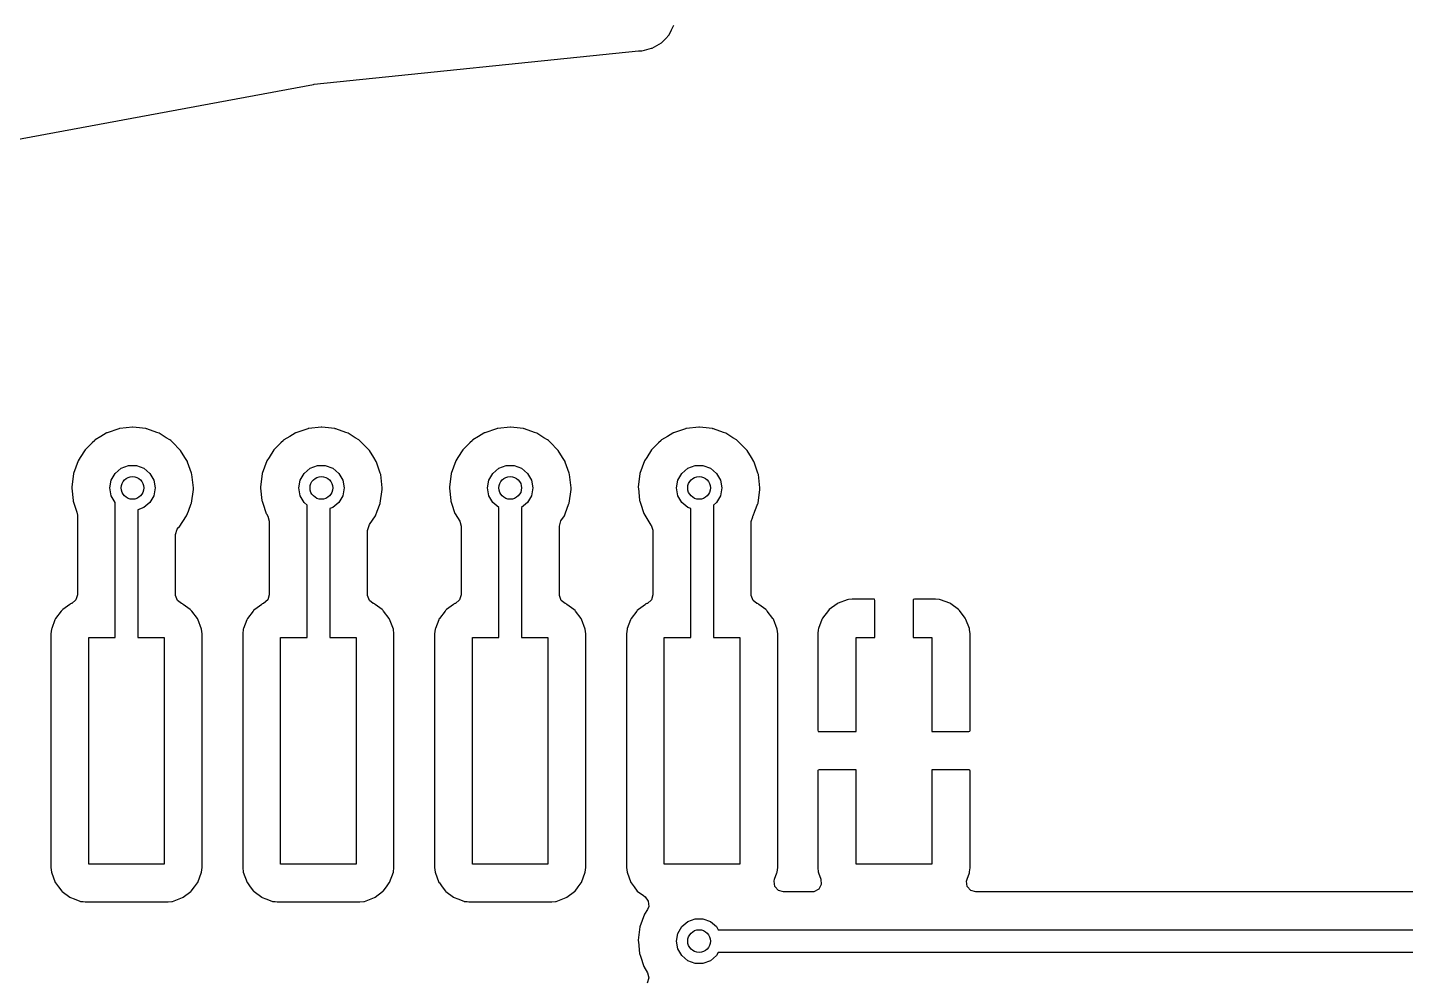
# Model space of a CAD drawing. Extents: x -3.92 to 3.92, y 0.02 to 7.83.
# Drawn here: x -2.181 to -1.463, y 5.374 to 5.87 of the extents above; entities that cross this region are included whole.
import ezdxf

# ---------------------------------------------------------------- set-up
doc = ezdxf.new("R2010")
doc.units = 0
doc.header["$MEASUREMENT"] = 0
doc.layers.add('BLACK', color=7, linetype='CONTINUOUS')

msp = doc.modelspace()

# ---------------------------------------------------------------- linework, layer by layer
at = {"layer": 'BLACK', "linetype": 'CONTINUOUS'}
for p, q in [((-1.84635, 5.86613), (-1.84506, 5.86866)), ((-1.84506, 5.86866), (-1.84379, 5.87115)), ((-1.8551, 5.85917), (-1.85269, 5.86058)), ((-1.85269, 5.86058), (-1.85023, 5.86202)), ((-1.85023, 5.86202), (-1.84827, 5.86409)), ((-1.85023, 5.86202), (-1.85023, 5.86202)), ((-1.85023, 5.86202), (-1.85023, 5.86202)), ((-1.84827, 5.86409), (-1.84635, 5.86612)), ((-1.84635, 5.86612), (-1.84635, 5.86613)), ((-1.84635, 5.86612), (-1.84635, 5.86612)), ((-2.0313, 5.84034), (-1.86236, 5.85782)), ((-1.86236, 5.85782), (-1.86165, 5.85784)), ((-1.86165, 5.85784), (-1.86093, 5.85781)), ((-1.86093, 5.85781), (-1.86093, 5.85781)), ((-1.86093, 5.85781), (-1.86058, 5.8578)), ((-1.86058, 5.8578), (-1.85919, 5.85814)), ((-1.85919, 5.85814), (-1.85919, 5.85814)), ((-1.85919, 5.85814), (-1.85918, 5.85814)), ((-1.85918, 5.85814), (-1.85789, 5.85847)), ((-1.85789, 5.85847), (-1.85544, 5.85908)), ((-1.85789, 5.85847), (-1.85788, 5.85847)), ((-1.85788, 5.85847), (-1.85789, 5.85847)), ((-1.85544, 5.85908), (-1.8551, 5.85917)), ((-1.85544, 5.85908), (-1.85544, 5.85908)), ((-1.8551, 5.85917), (-1.8551, 5.85917)), ((-1.8551, 5.85917), (-1.8551, 5.85917)), ((-2.19288, 5.81031), (-2.03169, 5.84029)), ((-2.03169, 5.84029), (-2.0313, 5.84034)), ((-2.13306, 5.66081), (-2.13923, 5.65871)), ((-2.13279, 5.6609), (-2.13306, 5.66081)), ((-2.13252, 5.66093), (-2.13279, 5.6609)), ((-2.12604, 5.66161), (-2.13252, 5.66093)), ((-2.13252, 5.66093), (-2.13252, 5.66093)), ((-2.12576, 5.66164), (-2.12604, 5.66161)), ((-2.12604, 5.66161), (-2.12604, 5.66161)), ((-2.12405, 5.66143), (-2.12576, 5.66164)), ((-2.11902, 5.66083), (-2.12405, 5.66143)), ((-2.11874, 5.6608), (-2.11902, 5.66083)), ((-2.11902, 5.66083), (-2.11902, 5.66083)), ((-2.11848, 5.66071), (-2.11874, 5.6608)), ((-2.11325, 5.65884), (-2.11848, 5.66071)), ((-2.11848, 5.66071), (-2.11848, 5.66071)), ((-2.03463, 5.66081), (-2.0408, 5.65871)), ((-2.03437, 5.6609), (-2.03463, 5.66081)), ((-2.03409, 5.66093), (-2.03437, 5.6609)), ((-2.02761, 5.66161), (-2.03409, 5.66093)), ((-2.03409, 5.66093), (-2.03409, 5.66093)), ((-2.02734, 5.66164), (-2.02761, 5.66161)), ((-2.02761, 5.66161), (-2.02761, 5.66161)), ((-2.02562, 5.66143), (-2.02734, 5.66164)), ((-2.02059, 5.66083), (-2.02562, 5.66143)), ((-2.02032, 5.6608), (-2.02059, 5.66083)), ((-2.02059, 5.66083), (-2.02059, 5.66083)), ((-2.02006, 5.66071), (-2.02032, 5.6608)), ((-2.01483, 5.65884), (-2.02006, 5.66071)), ((-2.02006, 5.66071), (-2.02006, 5.66071)), ((-1.93621, 5.66081), (-1.94237, 5.65871)), ((-1.93594, 5.6609), (-1.93621, 5.66081)), ((-1.93567, 5.66093), (-1.93594, 5.6609)), ((-1.92919, 5.66161), (-1.93567, 5.66093)), ((-1.93567, 5.66093), (-1.93567, 5.66093)), ((-1.92891, 5.66164), (-1.92919, 5.66161)), ((-1.92919, 5.66161), (-1.92919, 5.66161)), ((-1.9272, 5.66143), (-1.92891, 5.66164)), ((-1.92217, 5.66083), (-1.9272, 5.66143)), ((-1.92189, 5.6608), (-1.92217, 5.66083)), ((-1.92217, 5.66083), (-1.92217, 5.66083)), ((-1.92163, 5.66071), (-1.92189, 5.6608)), ((-1.9164, 5.65884), (-1.92163, 5.66071)), ((-1.92163, 5.66071), (-1.92163, 5.66071)), ((-1.83778, 5.66081), (-1.84395, 5.65871)), ((-1.83752, 5.6609), (-1.83778, 5.66081)), ((-1.83724, 5.66093), (-1.83752, 5.6609)), ((-1.83076, 5.66161), (-1.83724, 5.66093)), ((-1.83724, 5.66093), (-1.83724, 5.66093)), ((-1.83049, 5.66164), (-1.83076, 5.66161)), ((-1.83076, 5.66161), (-1.83076, 5.66161)), ((-1.82877, 5.66143), (-1.83049, 5.66164)), ((-1.82374, 5.66083), (-1.82877, 5.66143)), ((-1.82347, 5.6608), (-1.82374, 5.66083)), ((-1.82374, 5.66083), (-1.82374, 5.66083)), ((-1.82321, 5.66071), (-1.82347, 5.6608)), ((-1.81798, 5.65884), (-1.82321, 5.66071)), ((-1.82321, 5.66071), (-1.82321, 5.66071)), ((-2.14707, 5.65339), (-2.15056, 5.64997)), ((-2.14571, 5.65472), (-2.14707, 5.65339)), ((-2.14551, 5.65491), (-2.14571, 5.65472)), ((-2.14571, 5.65472), (-2.14571, 5.65472)), ((-2.1425, 5.65677), (-2.14551, 5.65491)), ((-2.13972, 5.65847), (-2.1425, 5.65677)), ((-2.13949, 5.65862), (-2.13972, 5.65847)), ((-2.13972, 5.65847), (-2.13972, 5.65847)), ((-2.13923, 5.65871), (-2.13949, 5.65862)), ((-2.13923, 5.65871), (-2.13923, 5.65871)), ((-2.11208, 5.65843), (-2.11325, 5.65884)), ((-2.10839, 5.65608), (-2.11208, 5.65843)), ((-2.10654, 5.65491), (-2.10839, 5.65608)), ((-2.10611, 5.65464), (-2.10654, 5.65491)), ((-2.10592, 5.65444), (-2.10611, 5.65464)), ((-2.10518, 5.6537), (-2.10592, 5.65444)), ((-2.10592, 5.65444), (-2.10592, 5.65444)), ((-2.10113, 5.64962), (-2.10518, 5.6537)), ((-2.04864, 5.65339), (-2.05214, 5.64997)), ((-2.04728, 5.65472), (-2.04864, 5.65339)), ((-2.04708, 5.65491), (-2.04728, 5.65472)), ((-2.04728, 5.65472), (-2.04728, 5.65472)), ((-2.04407, 5.65677), (-2.04708, 5.65491)), ((-2.0413, 5.65847), (-2.04407, 5.65677)), ((-2.04106, 5.65862), (-2.0413, 5.65847)), ((-2.0413, 5.65847), (-2.0413, 5.65847)), ((-2.0408, 5.65871), (-2.04106, 5.65862)), ((-2.0408, 5.65871), (-2.0408, 5.65871)), ((-2.01366, 5.65843), (-2.01483, 5.65884)), ((-2.00997, 5.65608), (-2.01366, 5.65843)), ((-2.00812, 5.65491), (-2.00997, 5.65608)), ((-2.00769, 5.65464), (-2.00812, 5.65491)), ((-2.00749, 5.65444), (-2.00769, 5.65464)), ((-2.00675, 5.6537), (-2.00749, 5.65444)), ((-2.00749, 5.65444), (-2.00749, 5.65444)), ((-2.0027, 5.64962), (-2.00675, 5.6537)), ((-1.95022, 5.65339), (-1.95371, 5.64997)), ((-1.94886, 5.65472), (-1.95022, 5.65339)), ((-1.94866, 5.65491), (-1.94886, 5.65472)), ((-1.94886, 5.65472), (-1.94886, 5.65472)), ((-1.94565, 5.65677), (-1.94866, 5.65491)), ((-1.94287, 5.65847), (-1.94565, 5.65677)), ((-1.94264, 5.65862), (-1.94287, 5.65847)), ((-1.94287, 5.65847), (-1.94287, 5.65847)), ((-1.94238, 5.65871), (-1.94264, 5.65862)), ((-1.94237, 5.65871), (-1.94238, 5.65871)), ((-1.91523, 5.65843), (-1.9164, 5.65884)), ((-1.91154, 5.65608), (-1.91523, 5.65843)), ((-1.90969, 5.65491), (-1.91154, 5.65608)), ((-1.90926, 5.65464), (-1.90969, 5.65491)), ((-1.90907, 5.65444), (-1.90926, 5.65464)), ((-1.90833, 5.6537), (-1.90907, 5.65444)), ((-1.90907, 5.65444), (-1.90907, 5.65444)), ((-1.90428, 5.64962), (-1.90833, 5.6537)), ((-1.85179, 5.65339), (-1.85529, 5.64997)), ((-1.85043, 5.65472), (-1.85179, 5.65339)), ((-1.85023, 5.65491), (-1.85043, 5.65472)), ((-1.85043, 5.65472), (-1.85043, 5.65472)), ((-1.84722, 5.65677), (-1.85023, 5.65491)), ((-1.84445, 5.65847), (-1.84722, 5.65677)), ((-1.84421, 5.65862), (-1.84445, 5.65847)), ((-1.84445, 5.65847), (-1.84445, 5.65847)), ((-1.84395, 5.65871), (-1.84421, 5.65862)), ((-1.84395, 5.65871), (-1.84395, 5.65871)), ((-1.81681, 5.65843), (-1.81798, 5.65884)), ((-1.81312, 5.65608), (-1.81681, 5.65843)), ((-1.81127, 5.65491), (-1.81312, 5.65608)), ((-1.81084, 5.65464), (-1.81127, 5.65491)), ((-1.81064, 5.65444), (-1.81084, 5.65464)), ((-1.8099, 5.6537), (-1.81064, 5.65444)), ((-1.81064, 5.65444), (-1.81064, 5.65444)), ((-1.80585, 5.64962), (-1.8099, 5.6537)), ((-2.15328, 5.64575), (-2.15439, 5.64402)), ((-2.15071, 5.64973), (-2.15328, 5.64575)), ((-2.15056, 5.64997), (-2.15071, 5.64973)), ((-2.15071, 5.64973), (-2.15071, 5.64973)), ((-2.10098, 5.64939), (-2.10113, 5.64962)), ((-2.09871, 5.64575), (-2.10098, 5.64939)), ((-2.09738, 5.64362), (-2.09871, 5.64575)), ((-2.05485, 5.64575), (-2.05597, 5.64402)), ((-2.05229, 5.64973), (-2.05485, 5.64575)), ((-2.05214, 5.64997), (-2.05229, 5.64973)), ((-2.05229, 5.64973), (-2.05229, 5.64973)), ((-2.00256, 5.64939), (-2.0027, 5.64962)), ((-2.00029, 5.64575), (-2.00256, 5.64939)), ((-1.99896, 5.64362), (-2.00029, 5.64575)), ((-1.95643, 5.64575), (-1.95754, 5.64402)), ((-1.95386, 5.64973), (-1.95643, 5.64575)), ((-1.95371, 5.64997), (-1.95386, 5.64973)), ((-1.95386, 5.64973), (-1.95386, 5.64973)), ((-1.90413, 5.64939), (-1.90428, 5.64962)), ((-1.90186, 5.64575), (-1.90413, 5.64939)), ((-1.90053, 5.64362), (-1.90186, 5.64575)), ((-1.858, 5.64575), (-1.85912, 5.64402)), ((-1.85544, 5.64973), (-1.858, 5.64575)), ((-1.85529, 5.64997), (-1.85544, 5.64973)), ((-1.85544, 5.64973), (-1.85544, 5.64973)), ((-1.80571, 5.64939), (-1.80585, 5.64962)), ((-1.80343, 5.64575), (-1.80571, 5.64939)), ((-1.80211, 5.64362), (-1.80343, 5.64575)), ((-2.15439, 5.64402), (-2.15681, 5.63738)), ((-2.13503, 5.63751), (-2.13189, 5.64015)), ((-2.13189, 5.64015), (-2.12804, 5.64155)), ((-2.12804, 5.64155), (-2.12393, 5.64155)), ((-2.12393, 5.64155), (-2.12008, 5.64015)), ((-2.12008, 5.64015), (-2.11694, 5.63751)), ((-2.09729, 5.64336), (-2.09738, 5.64362)), ((-2.0953, 5.63764), (-2.09729, 5.64336)), ((-2.09506, 5.63695), (-2.0953, 5.63764)), ((-2.05597, 5.64402), (-2.05838, 5.63738)), ((-2.03661, 5.63751), (-2.03346, 5.64015)), ((-2.03346, 5.64015), (-2.02961, 5.64155)), ((-2.02961, 5.64155), (-2.02551, 5.64155)), ((-2.02551, 5.64155), (-2.02165, 5.64015)), ((-2.02165, 5.64015), (-2.01851, 5.63751)), ((-1.99887, 5.64336), (-1.99896, 5.64362)), ((-1.99687, 5.63764), (-1.99887, 5.64336)), ((-1.99663, 5.63695), (-1.99687, 5.63764)), ((-1.95754, 5.64402), (-1.95996, 5.63738)), ((-1.93818, 5.63751), (-1.93504, 5.64015)), ((-1.93504, 5.64015), (-1.93118, 5.64155)), ((-1.93118, 5.64155), (-1.92708, 5.64155)), ((-1.92708, 5.64155), (-1.92323, 5.64015)), ((-1.92323, 5.64015), (-1.92009, 5.63751)), ((-1.90044, 5.64336), (-1.90053, 5.64362)), ((-1.89845, 5.63764), (-1.90044, 5.64336)), ((-1.89821, 5.63695), (-1.89845, 5.63764)), ((-1.85912, 5.64402), (-1.86153, 5.63738)), ((-1.83976, 5.63751), (-1.83661, 5.64015)), ((-1.83661, 5.64015), (-1.83276, 5.64155)), ((-1.83276, 5.64155), (-1.82866, 5.64155)), ((-1.82866, 5.64155), (-1.8248, 5.64015)), ((-1.8248, 5.64015), (-1.82166, 5.63751)), ((-1.80202, 5.64336), (-1.80211, 5.64362)), ((-1.80002, 5.63764), (-1.80202, 5.64336)), ((-1.79978, 5.63695), (-1.80002, 5.63764)), ((-2.15681, 5.63738), (-2.1577, 5.63036)), ((-2.1577, 5.63036), (-2.15767, 5.63009)), ((-2.1378, 5.62992), (-2.13708, 5.63396)), ((-2.13708, 5.63396), (-2.13503, 5.63751)), ((-2.11694, 5.63751), (-2.11489, 5.63396)), ((-2.11489, 5.63396), (-2.11417, 5.62992)), ((-2.09427, 5.62992), (-2.09506, 5.63695)), ((-2.05838, 5.63738), (-2.05927, 5.63036)), ((-2.05927, 5.63036), (-2.05924, 5.63009)), ((-2.03937, 5.62992), (-2.03866, 5.63396)), ((-2.03866, 5.63396), (-2.03661, 5.63751)), ((-2.01851, 5.63751), (-2.01646, 5.63396)), ((-2.01646, 5.63396), (-2.01575, 5.62992)), ((-1.99584, 5.62992), (-1.99663, 5.63695)), ((-1.95996, 5.63738), (-1.96085, 5.63036)), ((-1.96085, 5.63036), (-1.96082, 5.63009)), ((-1.94094, 5.62992), (-1.94023, 5.63396)), ((-1.94023, 5.63396), (-1.93818, 5.63751)), ((-1.92009, 5.63751), (-1.91804, 5.63396)), ((-1.91804, 5.63396), (-1.91732, 5.62992)), ((-1.89742, 5.62992), (-1.89821, 5.63695)), ((-1.86153, 5.63738), (-1.86242, 5.63036)), ((-1.86242, 5.63036), (-1.86239, 5.63009)), ((-1.84252, 5.62992), (-1.84181, 5.63396)), ((-1.84181, 5.63396), (-1.83976, 5.63751)), ((-1.82166, 5.63751), (-1.81961, 5.63396)), ((-1.81961, 5.63396), (-1.8189, 5.62992)), ((-1.79899, 5.62992), (-1.79978, 5.63695)), ((-2.15767, 5.63009), (-2.15767, 5.63009)), ((-2.15767, 5.63009), (-2.15764, 5.62977)), ((-2.15764, 5.62977), (-2.15701, 5.62333)), ((-2.15701, 5.62333), (-2.15692, 5.62306)), ((-2.13708, 5.62588), (-2.1378, 5.62992)), ((-2.13504, 5.62234), (-2.13708, 5.62588)), ((-2.11489, 5.62588), (-2.11694, 5.62233)), ((-2.11417, 5.62992), (-2.11489, 5.62588)), ((-2.09527, 5.62203), (-2.09428, 5.62904)), ((-2.09428, 5.62904), (-2.09427, 5.62992)), ((-2.05924, 5.63009), (-2.05924, 5.63009)), ((-2.05924, 5.63009), (-2.05921, 5.62977)), ((-2.05921, 5.62977), (-2.05858, 5.62333)), ((-2.05858, 5.62333), (-2.05849, 5.62306)), ((-2.03866, 5.62588), (-2.03937, 5.62992)), ((-2.03661, 5.62233), (-2.03866, 5.62588)), ((-2.01646, 5.62588), (-2.01851, 5.62233)), ((-2.01575, 5.62992), (-2.01646, 5.62588)), ((-1.99684, 5.62203), (-1.99586, 5.62904)), ((-1.99586, 5.62904), (-1.99584, 5.62992)), ((-1.96082, 5.63009), (-1.96082, 5.63009)), ((-1.96082, 5.63009), (-1.96079, 5.62977)), ((-1.96079, 5.62977), (-1.96016, 5.62333)), ((-1.96016, 5.62333), (-1.96007, 5.62306)), ((-1.94023, 5.62588), (-1.94094, 5.62992)), ((-1.93818, 5.62233), (-1.94023, 5.62588)), ((-1.91804, 5.62588), (-1.92009, 5.62233)), ((-1.91732, 5.62992), (-1.91804, 5.62588)), ((-1.89842, 5.62203), (-1.89743, 5.62904)), ((-1.89743, 5.62904), (-1.89742, 5.62992)), ((-1.86239, 5.63009), (-1.86239, 5.63009)), ((-1.86239, 5.63009), (-1.86236, 5.62977)), ((-1.86236, 5.62977), (-1.86173, 5.62333)), ((-1.86173, 5.62333), (-1.86164, 5.62306)), ((-1.84181, 5.62588), (-1.84252, 5.62992)), ((-1.83976, 5.62233), (-1.84181, 5.62588)), ((-1.81961, 5.62588), (-1.82166, 5.62233)), ((-1.8189, 5.62992), (-1.81961, 5.62588)), ((-1.79999, 5.62203), (-1.79901, 5.62904)), ((-1.79901, 5.62904), (-1.79899, 5.62992)), ((-2.15692, 5.62306), (-2.15692, 5.62306)), ((-2.15692, 5.62306), (-2.155, 5.61729)), ((-2.155, 5.61729), (-2.15474, 5.61572)), ((-2.13504, 5.55197), (-2.13504, 5.62234)), ((-2.12008, 5.61969), (-2.12323, 5.61855)), ((-2.12323, 5.61855), (-2.12323, 5.55197)), ((-2.11694, 5.62233), (-2.12008, 5.61969)), ((-2.09778, 5.61542), (-2.0969, 5.61773)), ((-2.0969, 5.61773), (-2.09536, 5.62177)), ((-2.09536, 5.62178), (-2.09527, 5.62203)), ((-2.09536, 5.62177), (-2.09536, 5.62178)), ((-2.05849, 5.62306), (-2.05849, 5.62306)), ((-2.05849, 5.62306), (-2.05815, 5.62203)), ((-2.05815, 5.62203), (-2.05635, 5.61662)), ((-2.05635, 5.61662), (-2.05621, 5.61638)), ((-2.05621, 5.61638), (-2.05621, 5.61638)), ((-2.05621, 5.61638), (-2.05546, 5.61515)), ((-2.03504, 5.62101), (-2.03661, 5.62233)), ((-2.03504, 5.55197), (-2.03504, 5.62101)), ((-2.02165, 5.61969), (-2.02323, 5.61912)), ((-2.02323, 5.61912), (-2.02323, 5.55197)), ((-2.01851, 5.62233), (-2.02165, 5.61969)), ((-1.99935, 5.61542), (-1.99848, 5.61773)), ((-1.99848, 5.61773), (-1.99694, 5.62177)), ((-1.99694, 5.62178), (-1.99684, 5.62203)), ((-1.99694, 5.62177), (-1.99694, 5.62178)), ((-1.96007, 5.62306), (-1.96007, 5.62306)), ((-1.96007, 5.62306), (-1.95973, 5.62203)), ((-1.95973, 5.62203), (-1.95792, 5.61662)), ((-1.95792, 5.61662), (-1.95778, 5.61638)), ((-1.95778, 5.61638), (-1.95546, 5.61255)), ((-1.93504, 5.61969), (-1.93818, 5.62233)), ((-1.93504, 5.55197), (-1.93504, 5.61969)), ((-1.92009, 5.62233), (-1.92323, 5.61969)), ((-1.92323, 5.61969), (-1.92323, 5.55197)), ((-1.90093, 5.61542), (-1.90056, 5.61638)), ((-1.90056, 5.61638), (-1.89851, 5.62177)), ((-1.89851, 5.62178), (-1.89842, 5.62203)), ((-1.89851, 5.62177), (-1.89851, 5.62178)), ((-1.86164, 5.62306), (-1.86164, 5.62306)), ((-1.86164, 5.62306), (-1.8613, 5.62203)), ((-1.8613, 5.62203), (-1.8595, 5.61662)), ((-1.8595, 5.61662), (-1.85584, 5.61057)), ((-1.83661, 5.61969), (-1.83976, 5.62233)), ((-1.83504, 5.61912), (-1.83661, 5.61969)), ((-1.83504, 5.55197), (-1.83504, 5.61912)), ((-1.82166, 5.62233), (-1.82323, 5.62101)), ((-1.82323, 5.62101), (-1.82323, 5.55197)), ((-1.8025, 5.61542), (-1.80163, 5.61773)), ((-1.80163, 5.61773), (-1.80009, 5.62177)), ((-1.80009, 5.62178), (-1.79999, 5.62203)), ((-1.80009, 5.62177), (-1.80009, 5.62178)), ((-2.15474, 5.61572), (-2.15474, 5.57423)), ((-2.10274, 5.60834), (-2.10198, 5.60925)), ((-2.10198, 5.60925), (-2.10169, 5.60954)), ((-2.10169, 5.60954), (-2.09778, 5.61542)), ((-2.05546, 5.61515), (-2.05474, 5.61258)), ((-2.05474, 5.61258), (-2.05474, 5.57423)), ((-2.00352, 5.60765), (-2.00269, 5.61039)), ((-2.00269, 5.61039), (-2.00242, 5.61081)), ((-2.00242, 5.61081), (-1.99935, 5.61542)), ((-1.95546, 5.61255), (-1.95474, 5.60998)), ((-1.95474, 5.60998), (-1.95474, 5.57423)), ((-1.90352, 5.61002), (-1.90269, 5.61276)), ((-1.90352, 5.57423), (-1.90352, 5.61002)), ((-1.90269, 5.61276), (-1.90093, 5.61542)), ((-1.85584, 5.61057), (-1.85575, 5.61048)), ((-1.85575, 5.61048), (-1.85476, 5.60794)), ((-1.80352, 5.61239), (-1.80275, 5.61493)), ((-1.80352, 5.57423), (-1.80352, 5.61239)), ((-1.80278, 5.61495), (-1.80271, 5.61509)), ((-1.80275, 5.61493), (-1.80278, 5.61495)), ((-1.80271, 5.61509), (-1.80269, 5.61513)), ((-1.80269, 5.61513), (-1.80265, 5.61519)), ((-1.80265, 5.61519), (-1.8025, 5.61542)), ((-1.80265, 5.61519), (-1.80265, 5.61519)), ((-2.10352, 5.60566), (-2.10274, 5.60834)), ((-2.10352, 5.57423), (-2.10352, 5.60566)), ((-2.00352, 5.57423), (-2.00352, 5.60765)), ((-1.85476, 5.60794), (-1.85474, 5.60751)), ((-1.85474, 5.60751), (-1.85474, 5.57423)), ((-2.15474, 5.57423), (-2.15553, 5.57155)), ((-2.10351, 5.57389), (-2.10352, 5.57423)), ((-2.10254, 5.57126), (-2.10351, 5.57389)), ((-2.05474, 5.57423), (-2.05553, 5.57155)), ((-2.00351, 5.57389), (-2.00352, 5.57423)), ((-2.00254, 5.57126), (-2.00351, 5.57389)), ((-1.95474, 5.57423), (-1.95553, 5.57155)), ((-1.90351, 5.57389), (-1.90352, 5.57423)), ((-1.90254, 5.57126), (-1.90351, 5.57389)), ((-1.85474, 5.57423), (-1.85553, 5.57155)), ((-1.80351, 5.57389), (-1.80352, 5.57423)), ((-1.80254, 5.57126), (-1.80351, 5.57389)), ((-2.16311, 5.56576), (-2.16607, 5.56181)), ((-2.1629, 5.56605), (-2.16311, 5.56576)), ((-2.16233, 5.56647), (-2.1629, 5.56605)), ((-2.15866, 5.56922), (-2.16233, 5.56647)), ((-2.15838, 5.56943), (-2.15866, 5.56922)), ((-2.15866, 5.56922), (-2.15866, 5.56922)), ((-2.15796, 5.56959), (-2.15838, 5.56943)), ((-2.15764, 5.56972), (-2.15796, 5.56959)), ((-2.15553, 5.57155), (-2.15764, 5.56972)), ((-2.10052, 5.56975), (-2.10254, 5.57126)), ((-2.10053, 5.56972), (-2.10052, 5.56975)), ((-2.10038, 5.56964), (-2.10053, 5.56972)), ((-2.1003, 5.56959), (-2.10038, 5.56964)), ((-2.09989, 5.56943), (-2.1003, 5.56959)), ((-2.09961, 5.56922), (-2.09989, 5.56943)), ((-2.09594, 5.56647), (-2.09961, 5.56922)), ((-2.09961, 5.56922), (-2.09961, 5.56922)), ((-2.09537, 5.56605), (-2.09594, 5.56647)), ((-2.09516, 5.56576), (-2.09537, 5.56605)), ((-2.0922, 5.56181), (-2.09516, 5.56576)), ((-2.06311, 5.56576), (-2.06607, 5.56181)), ((-2.0629, 5.56605), (-2.06311, 5.56576)), ((-2.06233, 5.56647), (-2.0629, 5.56605)), ((-2.05866, 5.56922), (-2.06233, 5.56647)), ((-2.05838, 5.56943), (-2.05866, 5.56922)), ((-2.05866, 5.56922), (-2.05866, 5.56922)), ((-2.05796, 5.56959), (-2.05838, 5.56943)), ((-2.05764, 5.56972), (-2.05796, 5.56959)), ((-2.05553, 5.57155), (-2.05764, 5.56972)), ((-2.00052, 5.56975), (-2.00254, 5.57126)), ((-2.00053, 5.56972), (-2.00052, 5.56975)), ((-2.00038, 5.56964), (-2.00053, 5.56972)), ((-2.0003, 5.56959), (-2.00038, 5.56964)), ((-1.99989, 5.56943), (-2.0003, 5.56959)), ((-1.99961, 5.56922), (-1.99989, 5.56943)), ((-1.99594, 5.56647), (-1.99961, 5.56922)), ((-1.99961, 5.56922), (-1.99961, 5.56922)), ((-1.99537, 5.56605), (-1.99594, 5.56647)), ((-1.99516, 5.56576), (-1.99537, 5.56605)), ((-1.9922, 5.56181), (-1.99516, 5.56576)), ((-1.96311, 5.56576), (-1.96607, 5.56181)), ((-1.9629, 5.56605), (-1.96311, 5.56576)), ((-1.96233, 5.56647), (-1.9629, 5.56605)), ((-1.95866, 5.56922), (-1.96233, 5.56647)), ((-1.95838, 5.56943), (-1.95866, 5.56922)), ((-1.95866, 5.56922), (-1.95866, 5.56922)), ((-1.95796, 5.56959), (-1.95838, 5.56943)), ((-1.95764, 5.56972), (-1.95796, 5.56959)), ((-1.95553, 5.57155), (-1.95764, 5.56972)), ((-1.90052, 5.56975), (-1.90254, 5.57126)), ((-1.90053, 5.56972), (-1.90052, 5.56975)), ((-1.90038, 5.56964), (-1.90053, 5.56972)), ((-1.9003, 5.56959), (-1.90038, 5.56964)), ((-1.89989, 5.56943), (-1.9003, 5.56959)), ((-1.89961, 5.56922), (-1.89989, 5.56943)), ((-1.89594, 5.56647), (-1.89961, 5.56922)), ((-1.89961, 5.56922), (-1.89961, 5.56922)), ((-1.89537, 5.56605), (-1.89594, 5.56647)), ((-1.89516, 5.56576), (-1.89537, 5.56605)), ((-1.8922, 5.56181), (-1.89516, 5.56576)), ((-1.86311, 5.56576), (-1.86607, 5.56181)), ((-1.8629, 5.56605), (-1.86311, 5.56576)), ((-1.86233, 5.56647), (-1.8629, 5.56605)), ((-1.85866, 5.56922), (-1.86233, 5.56647)), ((-1.85838, 5.56943), (-1.85866, 5.56922)), ((-1.85866, 5.56922), (-1.85866, 5.56922)), ((-1.85796, 5.56959), (-1.85838, 5.56943)), ((-1.85764, 5.56972), (-1.85796, 5.56959)), ((-1.85553, 5.57155), (-1.85764, 5.56972)), ((-1.80052, 5.56975), (-1.80254, 5.57126)), ((-1.80053, 5.56972), (-1.80052, 5.56975)), ((-1.80038, 5.56964), (-1.80053, 5.56972)), ((-1.8003, 5.56959), (-1.80038, 5.56964)), ((-1.79989, 5.56943), (-1.8003, 5.56959)), ((-1.79961, 5.56922), (-1.79989, 5.56943)), ((-1.79594, 5.56647), (-1.79961, 5.56922)), ((-1.79961, 5.56922), (-1.79961, 5.56922)), ((-1.79537, 5.56605), (-1.79594, 5.56647)), ((-1.79516, 5.56576), (-1.79537, 5.56605)), ((-1.7922, 5.56181), (-1.79516, 5.56576)), ((-1.76332, 5.56597), (-1.76633, 5.56195)), ((-1.76282, 5.56647), (-1.76332, 5.56597)), ((-1.75881, 5.56948), (-1.76282, 5.56647)), ((-1.75819, 5.56982), (-1.75881, 5.56948)), ((-1.75345, 5.57159), (-1.75819, 5.56982)), ((-1.75285, 5.57174), (-1.75345, 5.57159)), ((-1.75085, 5.57195), (-1.75285, 5.57174)), ((-1.75058, 5.57197), (-1.75085, 5.57195)), ((-1.73967, 5.57197), (-1.75058, 5.57197)), ((-1.73936, 5.5719), (-1.73967, 5.57197)), ((-1.73931, 5.57186), (-1.73936, 5.5719)), ((-1.73913, 5.57126), (-1.73931, 5.57186)), ((-1.73913, 5.55197), (-1.73913, 5.57126)), ((-1.71907, 5.57174), (-1.71913, 5.57144)), ((-1.71913, 5.57144), (-1.71913, 5.55197)), ((-1.71902, 5.57179), (-1.71907, 5.57174)), ((-1.71842, 5.57197), (-1.71902, 5.57179)), ((-1.70769, 5.57197), (-1.71842, 5.57197)), ((-1.70742, 5.57195), (-1.70769, 5.57197)), ((-1.70542, 5.57174), (-1.70742, 5.57195)), ((-1.70482, 5.57159), (-1.70542, 5.57174)), ((-1.70008, 5.56982), (-1.70482, 5.57159)), ((-1.69946, 5.56948), (-1.70008, 5.56982)), ((-1.69544, 5.56647), (-1.69946, 5.56948)), ((-1.69495, 5.56597), (-1.69544, 5.56647)), ((-1.69194, 5.56195), (-1.69495, 5.56597)), ((-2.1664, 5.5612), (-2.16813, 5.5566)), ((-2.16628, 5.56153), (-2.1664, 5.5612)), ((-2.16607, 5.56181), (-2.16628, 5.56153)), ((-2.16607, 5.56181), (-2.16607, 5.56181)), ((-2.09199, 5.56153), (-2.0922, 5.56181)), ((-2.0922, 5.56181), (-2.0922, 5.56181)), ((-2.09001, 5.55624), (-2.09199, 5.56153)), ((-2.0664, 5.5612), (-2.06813, 5.5566)), ((-2.06628, 5.56153), (-2.0664, 5.5612)), ((-2.06607, 5.56181), (-2.06628, 5.56153)), ((-2.06607, 5.56181), (-2.06607, 5.56181)), ((-1.99199, 5.56153), (-1.9922, 5.56181)), ((-1.9922, 5.56181), (-1.9922, 5.56181)), ((-1.99001, 5.55624), (-1.99199, 5.56153)), ((-1.9664, 5.5612), (-1.96813, 5.5566)), ((-1.96628, 5.56153), (-1.9664, 5.5612)), ((-1.96607, 5.56181), (-1.96628, 5.56153)), ((-1.96607, 5.56181), (-1.96607, 5.56181)), ((-1.89199, 5.56153), (-1.8922, 5.56181)), ((-1.8922, 5.56181), (-1.8922, 5.56181)), ((-1.89001, 5.55624), (-1.89199, 5.56153)), ((-1.8664, 5.5612), (-1.86813, 5.5566)), ((-1.86628, 5.56153), (-1.8664, 5.5612)), ((-1.86607, 5.56181), (-1.86628, 5.56153)), ((-1.86607, 5.56181), (-1.86607, 5.56181)), ((-1.79199, 5.56153), (-1.7922, 5.56181)), ((-1.7922, 5.56181), (-1.7922, 5.56181)), ((-1.79001, 5.55624), (-1.79199, 5.56153)), ((-1.76667, 5.56134), (-1.76844, 5.5566)), ((-1.76633, 5.56195), (-1.76667, 5.56134)), ((-1.6916, 5.56134), (-1.69194, 5.56195)), ((-1.68982, 5.5566), (-1.6916, 5.56134)), ((-2.16826, 5.55624), (-2.16852, 5.55383)), ((-2.16852, 5.55383), (-2.16852, 5.43199)), ((-2.16813, 5.5566), (-2.16826, 5.55624)), ((-2.14882, 5.43386), (-2.14882, 5.55197)), ((-2.14882, 5.55197), (-2.13504, 5.55197)), ((-2.12323, 5.55197), (-2.10945, 5.55197)), ((-2.10945, 5.55197), (-2.10945, 5.43386)), ((-2.08974, 5.55383), (-2.09001, 5.55624)), ((-2.08974, 5.43199), (-2.08974, 5.55383)), ((-2.08974, 5.55383), (-2.08974, 5.55383)), ((-2.06826, 5.55624), (-2.06852, 5.55383)), ((-2.06852, 5.55383), (-2.06852, 5.43199)), ((-2.06813, 5.5566), (-2.06826, 5.55624)), ((-2.04882, 5.43386), (-2.04882, 5.55197)), ((-2.04882, 5.55197), (-2.03504, 5.55197)), ((-2.02323, 5.55197), (-2.00945, 5.55197)), ((-2.00945, 5.55197), (-2.00945, 5.43386)), ((-1.98974, 5.55383), (-1.99001, 5.55624)), ((-1.98974, 5.43199), (-1.98974, 5.55383)), ((-1.98974, 5.55383), (-1.98974, 5.55383)), ((-1.96826, 5.55624), (-1.96852, 5.55383)), ((-1.96852, 5.55383), (-1.96852, 5.43199)), ((-1.96813, 5.5566), (-1.96826, 5.55624)), ((-1.94882, 5.43386), (-1.94882, 5.55197)), ((-1.94882, 5.55197), (-1.93504, 5.55197)), ((-1.92323, 5.55197), (-1.90945, 5.55197)), ((-1.90945, 5.55197), (-1.90945, 5.43386)), ((-1.88974, 5.55383), (-1.89001, 5.55624)), ((-1.88974, 5.43199), (-1.88974, 5.55383)), ((-1.86826, 5.55624), (-1.86852, 5.55383)), ((-1.86852, 5.55383), (-1.86852, 5.43199)), ((-1.86813, 5.5566), (-1.86826, 5.55624)), ((-1.84882, 5.43386), (-1.84882, 5.55197)), ((-1.84882, 5.55197), (-1.83504, 5.55197)), ((-1.82323, 5.55197), (-1.80945, 5.55197)), ((-1.80945, 5.55197), (-1.80945, 5.43386)), ((-1.78974, 5.55383), (-1.79001, 5.55624)), ((-1.78974, 5.50363), (-1.78974, 5.55383)), ((-1.7688, 5.554), (-1.76882, 5.55373)), ((-1.76882, 5.55373), (-1.76882, 5.50363)), ((-1.76859, 5.556), (-1.7688, 5.554)), ((-1.76844, 5.5566), (-1.76859, 5.556)), ((-1.74882, 5.50291), (-1.74882, 5.55197)), ((-1.74882, 5.55197), (-1.73913, 5.55197)), ((-1.71913, 5.55197), (-1.70945, 5.55197)), ((-1.70945, 5.55197), (-1.70945, 5.50291)), ((-1.68968, 5.556), (-1.68982, 5.5566)), ((-1.68946, 5.554), (-1.68968, 5.556)), ((-1.68945, 5.55373), (-1.68946, 5.554)), ((-1.68945, 5.50345), (-1.68945, 5.55373)), ((-1.78974, 5.43199), (-1.78974, 5.50363)), ((-1.76882, 5.50363), (-1.76864, 5.50303)), ((-1.76864, 5.50303), (-1.76859, 5.50298)), ((-1.76859, 5.50298), (-1.76829, 5.50291)), ((-1.76829, 5.50291), (-1.74882, 5.50291)), ((-1.70945, 5.50291), (-1.69016, 5.50291)), ((-1.69016, 5.50291), (-1.68956, 5.50309)), ((-1.68956, 5.50309), (-1.68951, 5.50314)), ((-1.68951, 5.50314), (-1.68945, 5.50345)), ((-1.76875, 5.48268), (-1.76882, 5.48238)), ((-1.76882, 5.48238), (-1.76882, 5.4321)), ((-1.76871, 5.48274), (-1.76875, 5.48268)), ((-1.76811, 5.48291), (-1.76871, 5.48274)), ((-1.74882, 5.48291), (-1.76811, 5.48291)), ((-1.74882, 5.43386), (-1.74882, 5.48291)), ((-1.68998, 5.48291), (-1.70945, 5.48291)), ((-1.70945, 5.48291), (-1.70945, 5.43386)), ((-1.68968, 5.48285), (-1.68998, 5.48291)), ((-1.68962, 5.4828), (-1.68968, 5.48285)), ((-1.68945, 5.4822), (-1.68962, 5.4828)), ((-1.68945, 5.4321), (-1.68945, 5.4822)), ((-2.16852, 5.43199), (-2.16826, 5.42958)), ((-2.16826, 5.42958), (-2.16628, 5.4243)), ((-2.10945, 5.43386), (-2.14882, 5.43386)), ((-2.09199, 5.4243), (-2.09001, 5.42958)), ((-2.09001, 5.42958), (-2.08974, 5.43199)), ((-2.06852, 5.43199), (-2.06826, 5.42958)), ((-2.06826, 5.42958), (-2.06628, 5.4243)), ((-2.00945, 5.43386), (-2.04882, 5.43386)), ((-1.99199, 5.4243), (-1.99001, 5.42958)), ((-1.99001, 5.42958), (-1.98974, 5.43199)), ((-1.96852, 5.43199), (-1.96826, 5.42958)), ((-1.96826, 5.42958), (-1.96628, 5.4243)), ((-1.90945, 5.43386), (-1.94882, 5.43386)), ((-1.89199, 5.4243), (-1.89001, 5.42958)), ((-1.89001, 5.42958), (-1.88974, 5.43199)), ((-1.86852, 5.43199), (-1.86826, 5.42958)), ((-1.86826, 5.42958), (-1.86628, 5.4243)), ((-1.80945, 5.43386), (-1.84882, 5.43386)), ((-1.79134, 5.42601), (-1.79011, 5.42929)), ((-1.79011, 5.42929), (-1.79001, 5.42958)), ((-1.79011, 5.42929), (-1.79011, 5.42929)), ((-1.79001, 5.42958), (-1.78974, 5.43199)), ((-1.76882, 5.4321), (-1.7688, 5.43183)), ((-1.7688, 5.43183), (-1.76859, 5.42983)), ((-1.76859, 5.42983), (-1.76844, 5.42923)), ((-1.70945, 5.43386), (-1.74882, 5.43386)), ((-1.68982, 5.42923), (-1.68968, 5.42983)), ((-1.68968, 5.42983), (-1.68946, 5.43183)), ((-1.68946, 5.43183), (-1.68945, 5.4321)), ((-2.16628, 5.4243), (-2.16607, 5.42402)), ((-2.16607, 5.42402), (-2.16607, 5.42402)), ((-2.16607, 5.42402), (-2.1646, 5.42206)), ((-2.09367, 5.42206), (-2.0922, 5.42402)), ((-2.0922, 5.42402), (-2.09199, 5.4243)), ((-2.0922, 5.42402), (-2.0922, 5.42402)), ((-2.06628, 5.4243), (-2.06607, 5.42402)), ((-2.06607, 5.42402), (-2.06607, 5.42402)), ((-2.06607, 5.42402), (-2.0646, 5.42206)), ((-1.99367, 5.42206), (-1.9922, 5.42402)), ((-1.9922, 5.42402), (-1.99199, 5.4243)), ((-1.9922, 5.42402), (-1.9922, 5.42402)), ((-1.96628, 5.4243), (-1.96607, 5.42402)), ((-1.96607, 5.42402), (-1.96607, 5.42402)), ((-1.96607, 5.42402), (-1.9646, 5.42206)), ((-1.89367, 5.42206), (-1.8922, 5.42402)), ((-1.8922, 5.42402), (-1.89199, 5.4243)), ((-1.8922, 5.42402), (-1.8922, 5.42402)), ((-1.86628, 5.4243), (-1.86607, 5.42402)), ((-1.86607, 5.42402), (-1.86607, 5.42402)), ((-1.86607, 5.42402), (-1.8646, 5.42206)), ((-1.79161, 5.42498), (-1.79134, 5.42601)), ((-1.79121, 5.42221), (-1.79161, 5.42498)), ((-1.78938, 5.4201), (-1.79121, 5.42221)), ((-1.76844, 5.42923), (-1.76724, 5.42601)), ((-1.76703, 5.42323), (-1.76837, 5.42077)), ((-1.76724, 5.42601), (-1.76703, 5.42323)), ((-1.69129, 5.42498), (-1.69103, 5.42601)), ((-1.6909, 5.42221), (-1.69129, 5.42498)), ((-1.69103, 5.42601), (-1.68982, 5.42923)), ((-1.68907, 5.4201), (-1.6909, 5.42221)), ((-2.1646, 5.42206), (-2.1629, 5.41978)), ((-2.1629, 5.41978), (-2.16261, 5.41957)), ((-2.16261, 5.41957), (-2.15866, 5.41661)), ((-2.15866, 5.41661), (-2.15866, 5.41661)), ((-2.15866, 5.41661), (-2.15838, 5.4164)), ((-2.15838, 5.4164), (-2.15643, 5.41567)), ((-2.15643, 5.41567), (-2.15338, 5.41452)), ((-2.10517, 5.41442), (-2.09989, 5.4164)), ((-2.09989, 5.4164), (-2.09961, 5.41661)), ((-2.09961, 5.41661), (-2.09565, 5.41957)), ((-2.09961, 5.41661), (-2.09961, 5.41661)), ((-2.09565, 5.41957), (-2.09537, 5.41978)), ((-2.09537, 5.41978), (-2.09367, 5.42206)), ((-2.0646, 5.42206), (-2.0629, 5.41978)), ((-2.0629, 5.41978), (-2.06261, 5.41957)), ((-2.06261, 5.41957), (-2.05866, 5.41661)), ((-2.05866, 5.41661), (-2.05866, 5.41661)), ((-2.05866, 5.41661), (-2.05838, 5.4164)), ((-2.05838, 5.4164), (-2.05643, 5.41567)), ((-2.05643, 5.41567), (-2.05338, 5.41452)), ((-2.00517, 5.41442), (-1.99989, 5.4164)), ((-1.99989, 5.4164), (-1.99961, 5.41661)), ((-1.99961, 5.41661), (-1.99565, 5.41957)), ((-1.99961, 5.41661), (-1.99961, 5.41661)), ((-1.99565, 5.41957), (-1.99537, 5.41978)), ((-1.99537, 5.41978), (-1.99367, 5.42206)), ((-1.9646, 5.42206), (-1.9629, 5.41978)), ((-1.9629, 5.41978), (-1.96261, 5.41957)), ((-1.96261, 5.41957), (-1.95866, 5.41661)), ((-1.95866, 5.41661), (-1.95866, 5.41661)), ((-1.95866, 5.41661), (-1.95838, 5.4164)), ((-1.95838, 5.4164), (-1.95643, 5.41567)), ((-1.95643, 5.41567), (-1.95338, 5.41452)), ((-1.90517, 5.41442), (-1.89989, 5.4164)), ((-1.89989, 5.4164), (-1.89961, 5.41661)), ((-1.89961, 5.41661), (-1.89565, 5.41957)), ((-1.89961, 5.41661), (-1.89961, 5.41661)), ((-1.89565, 5.41957), (-1.89537, 5.41978)), ((-1.89537, 5.41978), (-1.89367, 5.42206)), ((-1.8646, 5.42206), (-1.8629, 5.41978)), ((-1.8629, 5.41978), (-1.85971, 5.41739)), ((-1.85971, 5.41739), (-1.85884, 5.41674)), ((-1.85884, 5.41674), (-1.85717, 5.4145)), ((-1.7867, 5.41931), (-1.78938, 5.4201)), ((-1.77188, 5.41931), (-1.7867, 5.41931)), ((-1.77082, 5.41943), (-1.77188, 5.41931)), ((-1.76837, 5.42077), (-1.77082, 5.41943)), ((-1.68638, 5.41931), (-1.68907, 5.4201)), ((-1.45693, 5.41931), (-1.68638, 5.41931)), ((-2.15338, 5.41452), (-2.15338, 5.41452)), ((-2.15338, 5.41452), (-2.15309, 5.41442)), ((-2.15309, 5.41442), (-2.15278, 5.41438)), ((-2.15278, 5.41438), (-2.15278, 5.41438)), ((-2.15278, 5.41438), (-2.15163, 5.41426)), ((-2.15163, 5.41426), (-2.15068, 5.41415)), ((-2.15068, 5.41415), (-2.12914, 5.41415)), ((-2.12914, 5.41415), (-2.10758, 5.41415)), ((-2.10758, 5.41415), (-2.10745, 5.41417)), ((-2.10745, 5.41417), (-2.10548, 5.41438)), ((-2.10745, 5.41417), (-2.10745, 5.41417)), ((-2.10548, 5.41438), (-2.10517, 5.41442)), ((-2.10548, 5.41438), (-2.10548, 5.41438)), ((-2.05338, 5.41452), (-2.05338, 5.41452)), ((-2.05338, 5.41452), (-2.05309, 5.41442)), ((-2.05309, 5.41442), (-2.05278, 5.41438)), ((-2.05278, 5.41438), (-2.05278, 5.41438)), ((-2.05278, 5.41438), (-2.05163, 5.41426)), ((-2.05163, 5.41426), (-2.05068, 5.41415)), ((-2.05068, 5.41415), (-2.02914, 5.41415)), ((-2.02914, 5.41415), (-2.00758, 5.41415)), ((-2.00758, 5.41415), (-2.00745, 5.41417)), ((-2.00745, 5.41417), (-2.00548, 5.41438)), ((-2.00745, 5.41417), (-2.00745, 5.41417)), ((-2.00548, 5.41438), (-2.00517, 5.41442)), ((-2.00548, 5.41438), (-2.00548, 5.41438)), ((-1.95338, 5.41452), (-1.95338, 5.41452)), ((-1.95338, 5.41452), (-1.95309, 5.41442)), ((-1.95309, 5.41442), (-1.95278, 5.41438)), ((-1.95278, 5.41438), (-1.95278, 5.41438)), ((-1.95278, 5.41438), (-1.95163, 5.41426)), ((-1.95163, 5.41426), (-1.95068, 5.41415)), ((-1.95068, 5.41415), (-1.92914, 5.41415)), ((-1.92914, 5.41415), (-1.90758, 5.41415)), ((-1.90758, 5.41415), (-1.90745, 5.41417)), ((-1.90745, 5.41417), (-1.90548, 5.41438)), ((-1.90745, 5.41417), (-1.90745, 5.41417)), ((-1.90548, 5.41438), (-1.90517, 5.41442)), ((-1.90548, 5.41438), (-1.90548, 5.41438)), ((-1.85912, 5.4078), (-1.86153, 5.40116)), ((-1.85765, 5.41009), (-1.85912, 5.4078)), ((-1.85697, 5.41172), (-1.85765, 5.41009)), ((-1.85717, 5.4145), (-1.85697, 5.41172)), ((-1.86153, 5.40116), (-1.86242, 5.39414)), ((-1.84181, 5.39774), (-1.83976, 5.40129)), ((-1.83976, 5.40129), (-1.83661, 5.40393)), ((-1.83661, 5.40393), (-1.83276, 5.40533)), ((-1.83276, 5.40533), (-1.82866, 5.40533)), ((-1.82866, 5.40533), (-1.8248, 5.40393)), ((-1.8248, 5.40393), (-1.82166, 5.40129)), ((-1.82166, 5.40129), (-1.82069, 5.39961)), ((-1.86242, 5.39414), (-1.86239, 5.39387)), ((-1.86239, 5.39387), (-1.86239, 5.39387)), ((-1.86239, 5.39387), (-1.86236, 5.39354)), ((-1.86236, 5.39354), (-1.86173, 5.38711)), ((-1.84252, 5.3937), (-1.84181, 5.39774)), ((-1.84181, 5.38966), (-1.84252, 5.3937)), ((-1.82069, 5.39961), (-1.44703, 5.39961)), ((-1.86173, 5.38711), (-1.86164, 5.38684)), ((-1.86164, 5.38684), (-1.86164, 5.38684)), ((-1.86164, 5.38684), (-1.8613, 5.38581)), ((-1.83976, 5.38611), (-1.84181, 5.38966)), ((-1.82069, 5.3878), (-1.82166, 5.38611)), ((-1.44703, 5.3878), (-1.82069, 5.3878)), ((-1.8613, 5.38581), (-1.8595, 5.3804)), ((-1.8595, 5.3804), (-1.85756, 5.3772)), ((-1.83661, 5.38347), (-1.83976, 5.38611)), ((-1.83276, 5.38207), (-1.83661, 5.38347)), ((-1.82866, 5.38207), (-1.83276, 5.38207)), ((-1.8248, 5.38347), (-1.82866, 5.38207)), ((-1.82166, 5.38611), (-1.8248, 5.38347)), ((-1.85685, 5.3745), (-1.85771, 5.37184)), ((-1.85756, 5.3772), (-1.85685, 5.3745))]:
    msp.add_line(p, q, dxfattribs=at)
at = {"layer": 'BLACK'}
for centre in [(-2.12598, 5.62992), (-2.02756, 5.62992), (-1.92913, 5.62992), (-1.83071, 5.62992), (-1.83071, 5.3937)]:
    msp.add_circle(centre, 0.005906, dxfattribs=at)

doc.saveas('drawing.dxf')
